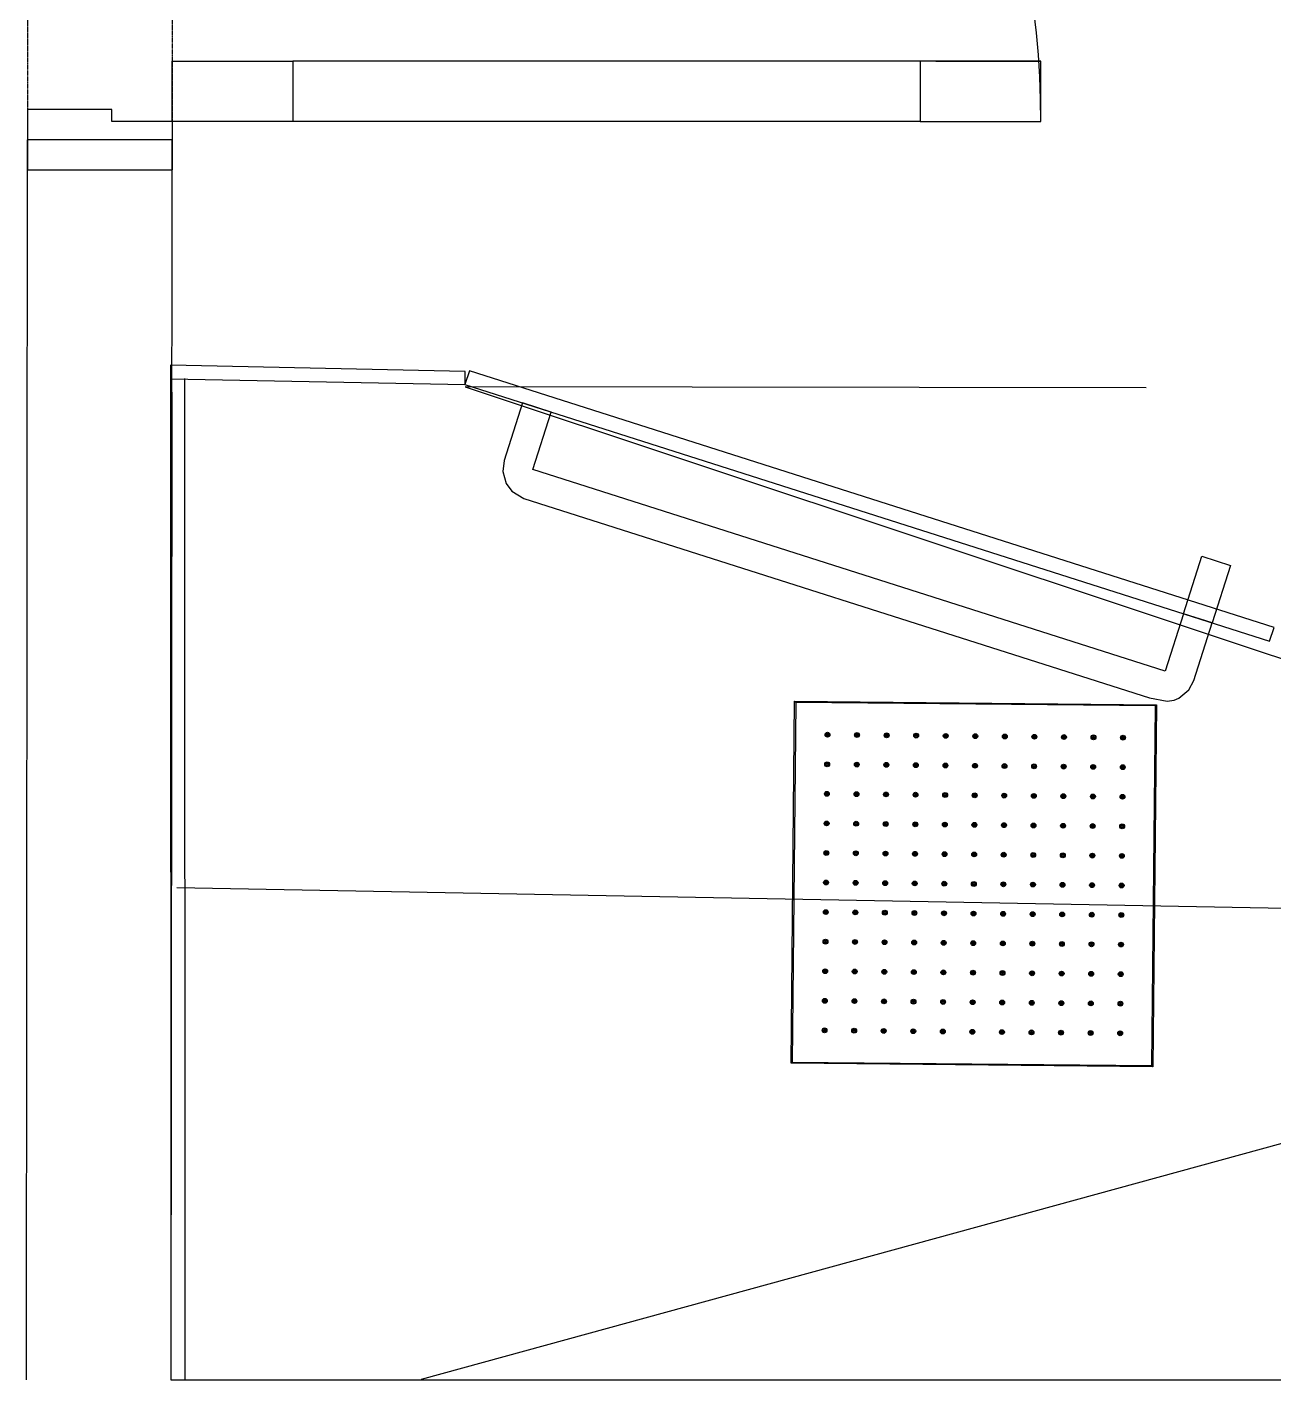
# Model space of a CAD drawing. Extents: x -678889171 to 586587, y -792238163 to 335485.
# Drawn here: x 72962 to 73996, y 58952 to 60073 of the extents above; entities that cross this region are included whole.
import ezdxf

# ---------------------------------------------------------------- set-up
doc = ezdxf.new("R2010")
doc.units = 0
doc.header["$MEASUREMENT"] = 0
doc.linetypes.add('XR-A-TYP40$0$HIDDEN', pattern=[0.375, 0.25, -0.125])
doc.layers.get('0').update_dxf_attribs({"color": 8})
for name, color, linetype in [('XR-A-9TH-FLOOR$0$A-WALL', 252, 'Continuous'), ('XR-A-TYP40$0$A-DOOR', 252, 'Continuous'), ('XR-A-TYP40$0$A-FLOR-OVHD', 252, 'XR-A-TYP40$0$HIDDEN'), ('XR-A-TYP40$0$A-FURN-SANT', 252, 'Continuous'), ('XR-A-TYP40$0$A-GLAZ', 252, 'Continuous'), ('XR-A-TYP40$0$A-WALL', 252, 'Continuous'), ('XR-A-TYP40$0$I-FLOR', 252, 'Continuous'), ('XR-A-TYP40$0$I-GLAZ-FULL', 252, 'Continuous')]:
    doc.layers.add(name, color=color, linetype=linetype)

# ---------------------------------------------------------------- blocks, each defined once
blk = doc.blocks.new('XR-A-TYP40$0$XREF_3BR$0$XREF-1BA$0$11TH FLOOR PLAN EAST TOWER$0$11TH TO 17TH FLOOR PLAN EAST TOWER$0$CEILING SHOWER')
at = {"layer": 'XR-A-TYP40$0$A-FURN-SANT'}
for p, q in [((0, 30), (30, 30)), ((0, 0), (0, 30)), ((0, 30), (0.1, 29.9)), ((0.1, 29.9), (0.1, 0.1)), ((29.9, 29.9), (0.1, 29.9)), ((30, 30), (29.9, 29.9)), ((29.9, 0.1), (29.9, 29.9)), ((30, 30), (30, 0)), ((0.1, 0.1), (0, 0)), ((30, 0), (0, 0)), ((0.1, 0.1), (29.9, 0.1)), ((29.9, 0.1), (30, 0))]:
    blk.add_line(p, q, dxfattribs=at)
for centre, radius in [((2.75, 27.25), 0.2), ((2.75, 27.25), 0.175), ((2.75, 27.25), 0.125), ((2.75, 27.25), 0.05), ((5.2, 27.25), 0.2), ((5.2, 27.25), 0.175), ((5.2, 27.25), 0.125), ((5.2, 27.25), 0.05), ((7.65, 27.25), 0.2), ((7.65, 27.25), 0.175), ((7.65, 27.25), 0.125), ((7.65, 27.25), 0.05), ((10.1, 27.25), 0.2), ((10.1, 27.25), 0.175), ((10.1, 27.25), 0.125), ((10.1, 27.25), 0.05), ((12.55, 27.25), 0.2), ((12.55, 27.25), 0.175), ((12.55, 27.25), 0.125), ((12.55, 27.25), 0.05), ((15, 27.25), 0.2), ((15, 27.25), 0.175), ((15, 27.25), 0.125), ((15, 27.25), 0.05), ((17.45, 27.25), 0.2), ((17.45, 27.25), 0.175), ((17.45, 27.25), 0.125), ((17.45, 27.25), 0.05), ((19.9, 27.25), 0.2), ((19.9, 27.25), 0.175), ((19.9, 27.25), 0.125), ((19.9, 27.25), 0.05), ((22.35, 27.25), 0.2), ((22.35, 27.25), 0.175), ((22.35, 27.25), 0.125), ((22.35, 27.25), 0.05), ((24.8, 27.25), 0.2), ((24.8, 27.25), 0.175), ((24.8, 27.25), 0.125), ((24.8, 27.25), 0.05), ((27.25, 27.25), 0.2), ((27.25, 27.25), 0.175), ((27.25, 27.25), 0.125), ((27.25, 27.25), 0.05), ((2.75, 24.8), 0.2), ((2.75, 24.8), 0.175), ((2.75, 24.8), 0.125), ((2.75, 24.8), 0.05), ((5.2, 24.8), 0.2), ((5.2, 24.8), 0.175), ((5.2, 24.8), 0.125), ((5.2, 24.8), 0.05), ((7.65, 24.8), 0.2), ((7.65, 24.8), 0.175), ((7.65, 24.8), 0.125), ((7.65, 24.8), 0.05), ((10.1, 24.8), 0.2), ((10.1, 24.8), 0.175), ((10.1, 24.8), 0.125), ((10.1, 24.8), 0.05), ((12.55, 24.8), 0.2), ((12.55, 24.8), 0.175), ((12.55, 24.8), 0.125), ((12.55, 24.8), 0.05), ((15, 24.8), 0.2), ((15, 24.8), 0.175), ((15, 24.8), 0.125), ((15, 24.8), 0.05), ((17.45, 24.8), 0.2), ((17.45, 24.8), 0.175), ((17.45, 24.8), 0.125), ((17.45, 24.8), 0.05), ((19.9, 24.8), 0.2), ((19.9, 24.8), 0.175), ((19.9, 24.8), 0.125), ((19.9, 24.8), 0.05), ((22.35, 24.8), 0.2), ((22.35, 24.8), 0.175), ((22.35, 24.8), 0.125), ((22.35, 24.8), 0.05), ((24.8, 24.8), 0.2), ((24.8, 24.8), 0.175), ((24.8, 24.8), 0.125), ((24.8, 24.8), 0.05), ((27.25, 24.8), 0.2), ((27.25, 24.8), 0.175), ((27.25, 24.8), 0.125), ((27.25, 24.8), 0.05), ((2.75, 22.35), 0.2), ((2.75, 22.35), 0.175), ((2.75, 22.35), 0.125), ((5.2, 22.35), 0.2), ((5.2, 22.35), 0.175), ((5.2, 22.35), 0.125), ((7.65, 22.35), 0.2), ((7.65, 22.35), 0.175), ((7.65, 22.35), 0.125), ((10.1, 22.35), 0.2), ((10.1, 22.35), 0.175), ((10.1, 22.35), 0.125), ((12.55, 22.35), 0.2), ((12.55, 22.35), 0.175), ((12.55, 22.35), 0.125), ((15, 22.35), 0.2), ((15, 22.35), 0.175), ((15, 22.35), 0.125), ((17.45, 22.35), 0.2), ((17.45, 22.35), 0.175), ((17.45, 22.35), 0.125), ((19.9, 22.35), 0.2), ((19.9, 22.35), 0.175), ((19.9, 22.35), 0.125), ((22.35, 22.35), 0.2), ((22.35, 22.35), 0.175), ((22.35, 22.35), 0.125), ((24.8, 22.35), 0.2), ((24.8, 22.35), 0.175), ((24.8, 22.35), 0.125), ((27.25, 22.35), 0.2), ((27.25, 22.35), 0.175), ((27.25, 22.35), 0.125), ((2.75, 22.35), 0.05), ((5.2, 22.35), 0.05), ((7.65, 22.35), 0.05), ((10.1, 22.35), 0.05), ((12.55, 22.35), 0.05), ((15, 22.35), 0.05), ((17.45, 22.35), 0.05), ((19.9, 22.35), 0.05), ((22.35, 22.35), 0.05), ((24.8, 22.35), 0.05), ((27.25, 22.35), 0.05), ((2.75, 19.9), 0.2), ((2.75, 19.9), 0.175), ((2.75, 19.9), 0.125), ((2.75, 19.9), 0.05), ((5.2, 19.9), 0.2), ((5.2, 19.9), 0.175), ((5.2, 19.9), 0.125), ((5.2, 19.9), 0.05), ((7.65, 19.9), 0.2), ((7.65, 19.9), 0.175), ((7.65, 19.9), 0.125), ((7.65, 19.9), 0.05), ((10.1, 19.9), 0.2), ((10.1, 19.9), 0.175), ((10.1, 19.9), 0.125), ((10.1, 19.9), 0.05), ((12.55, 19.9), 0.2), ((12.55, 19.9), 0.175), ((12.55, 19.9), 0.125), ((12.55, 19.9), 0.05), ((15, 19.9), 0.2), ((15, 19.9), 0.175), ((15, 19.9), 0.125), ((15, 19.9), 0.05), ((17.45, 19.9), 0.2), ((17.45, 19.9), 0.175), ((17.45, 19.9), 0.125), ((17.45, 19.9), 0.05), ((19.9, 19.9), 0.2), ((19.9, 19.9), 0.175), ((19.9, 19.9), 0.125), ((19.9, 19.9), 0.05), ((22.35, 19.9), 0.2), ((22.35, 19.9), 0.175), ((22.35, 19.9), 0.125), ((22.35, 19.9), 0.05), ((24.8, 19.9), 0.2), ((24.8, 19.9), 0.175), ((24.8, 19.9), 0.125), ((24.8, 19.9), 0.05), ((27.25, 19.9), 0.2), ((27.25, 19.9), 0.175), ((27.25, 19.9), 0.125), ((27.25, 19.9), 0.05), ((2.75, 17.45), 0.2), ((2.75, 17.45), 0.175), ((2.75, 17.45), 0.125), ((2.75, 17.45), 0.05), ((5.2, 17.45), 0.2), ((5.2, 17.45), 0.175), ((5.2, 17.45), 0.125), ((5.2, 17.45), 0.05), ((7.65, 17.45), 0.2), ((7.65, 17.45), 0.175), ((7.65, 17.45), 0.125), ((7.65, 17.45), 0.05), ((10.1, 17.45), 0.2), ((10.1, 17.45), 0.175), ((10.1, 17.45), 0.125), ((10.1, 17.45), 0.05), ((12.55, 17.45), 0.2), ((12.55, 17.45), 0.175), ((12.55, 17.45), 0.125), ((12.55, 17.45), 0.05), ((15, 17.45), 0.2), ((15, 17.45), 0.175), ((15, 17.45), 0.125), ((15, 17.45), 0.05), ((17.45, 17.45), 0.2), ((17.45, 17.45), 0.175), ((17.45, 17.45), 0.125), ((17.45, 17.45), 0.05), ((19.9, 17.45), 0.2), ((19.9, 17.45), 0.175), ((19.9, 17.45), 0.125), ((19.9, 17.45), 0.05), ((22.35, 17.45), 0.2), ((22.35, 17.45), 0.175), ((22.35, 17.45), 0.125), ((22.35, 17.45), 0.05), ((24.8, 17.45), 0.2), ((24.8, 17.45), 0.175), ((24.8, 17.45), 0.125), ((24.8, 17.45), 0.05), ((27.25, 17.45), 0.2), ((27.25, 17.45), 0.175), ((27.25, 17.45), 0.125), ((27.25, 17.45), 0.05), ((2.75, 15), 0.2), ((2.75, 15), 0.175), ((2.75, 15), 0.125), ((2.75, 15), 0.05), ((5.2, 15), 0.2), ((5.2, 15), 0.175), ((5.2, 15), 0.125), ((5.2, 15), 0.05), ((7.65, 15), 0.2), ((7.65, 15), 0.175), ((7.65, 15), 0.125), ((7.65, 15), 0.05), ((10.1, 15), 0.2), ((10.1, 15), 0.175), ((10.1, 15), 0.125), ((10.1, 15), 0.05), ((12.55, 15), 0.2), ((12.55, 15), 0.175), ((12.55, 15), 0.125), ((12.55, 15), 0.05), ((15, 15), 0.2), ((15, 15), 0.175), ((15, 15), 0.125), ((15, 15), 0.05), ((17.45, 15), 0.2), ((17.45, 15), 0.175), ((17.45, 15), 0.125), ((17.45, 15), 0.05), ((19.9, 15), 0.2), ((19.9, 15), 0.175), ((19.9, 15), 0.125), ((19.9, 15), 0.05), ((22.35, 15), 0.2), ((22.35, 15), 0.175), ((22.35, 15), 0.125), ((22.35, 15), 0.05), ((24.8, 15), 0.2), ((24.8, 15), 0.175), ((24.8, 15), 0.125), ((24.8, 15), 0.05), ((27.25, 15), 0.2), ((27.25, 15), 0.175), ((27.25, 15), 0.125), ((27.25, 15), 0.05), ((2.75, 12.55), 0.2), ((2.75, 12.55), 0.175), ((2.75, 12.55), 0.125), ((2.75, 12.55), 0.05), ((5.2, 12.55), 0.2), ((5.2, 12.55), 0.175), ((5.2, 12.55), 0.125), ((5.2, 12.55), 0.05), ((7.65, 12.55), 0.2), ((7.65, 12.55), 0.175), ((7.65, 12.55), 0.125), ((7.65, 12.55), 0.05), ((10.1, 12.55), 0.2), ((10.1, 12.55), 0.175), ((10.1, 12.55), 0.125), ((10.1, 12.55), 0.05), ((12.55, 12.55), 0.2), ((12.55, 12.55), 0.175), ((12.55, 12.55), 0.125), ((12.55, 12.55), 0.05), ((15, 12.55), 0.2), ((15, 12.55), 0.175), ((15, 12.55), 0.125), ((15, 12.55), 0.05), ((17.45, 12.55), 0.2), ((17.45, 12.55), 0.175), ((17.45, 12.55), 0.125), ((17.45, 12.55), 0.05), ((19.9, 12.55), 0.2), ((19.9, 12.55), 0.175), ((19.9, 12.55), 0.125), ((19.9, 12.55), 0.05), ((22.35, 12.55), 0.2), ((22.35, 12.55), 0.175), ((22.35, 12.55), 0.125), ((22.35, 12.55), 0.05), ((24.8, 12.55), 0.2), ((24.8, 12.55), 0.175), ((24.8, 12.55), 0.125), ((24.8, 12.55), 0.05), ((27.25, 12.55), 0.2), ((27.25, 12.55), 0.175), ((27.25, 12.55), 0.125), ((27.25, 12.55), 0.05), ((2.75, 10.1), 0.2), ((2.75, 10.1), 0.175), ((2.75, 10.1), 0.125), ((2.75, 10.1), 0.05), ((5.2, 10.1), 0.2), ((5.2, 10.1), 0.175), ((5.2, 10.1), 0.125), ((5.2, 10.1), 0.05), ((7.65, 10.1), 0.2), ((7.65, 10.1), 0.175), ((7.65, 10.1), 0.125), ((7.65, 10.1), 0.05), ((10.1, 10.1), 0.2), ((10.1, 10.1), 0.175), ((10.1, 10.1), 0.125), ((10.1, 10.1), 0.05), ((12.55, 10.1), 0.2), ((12.55, 10.1), 0.175), ((12.55, 10.1), 0.125), ((12.55, 10.1), 0.05), ((15, 10.1), 0.2), ((15, 10.1), 0.175), ((15, 10.1), 0.125), ((15, 10.1), 0.05), ((17.45, 10.1), 0.2), ((17.45, 10.1), 0.175), ((17.45, 10.1), 0.125), ((17.45, 10.1), 0.05), ((19.9, 10.1), 0.2), ((19.9, 10.1), 0.175), ((19.9, 10.1), 0.125), ((19.9, 10.1), 0.05), ((22.35, 10.1), 0.2), ((22.35, 10.1), 0.175), ((22.35, 10.1), 0.125), ((22.35, 10.1), 0.05), ((24.8, 10.1), 0.2), ((24.8, 10.1), 0.175), ((24.8, 10.1), 0.125), ((24.8, 10.1), 0.05), ((27.25, 10.1), 0.2), ((27.25, 10.1), 0.175), ((27.25, 10.1), 0.125), ((27.25, 10.1), 0.05), ((2.75, 7.65), 0.2), ((5.2, 7.65), 0.2), ((7.65, 7.65), 0.2), ((10.1, 7.65), 0.2), ((12.55, 7.65), 0.2), ((15, 7.65), 0.2), ((17.45, 7.65), 0.2), ((19.9, 7.65), 0.2), ((22.35, 7.65), 0.2), ((24.8, 7.65), 0.2), ((27.25, 7.65), 0.2), ((2.75, 7.65), 0.175), ((2.75, 7.65), 0.125), ((2.75, 7.65), 0.05), ((5.2, 7.65), 0.175), ((5.2, 7.65), 0.125), ((5.2, 7.65), 0.05), ((7.65, 7.65), 0.175), ((7.65, 7.65), 0.125), ((7.65, 7.65), 0.05), ((10.1, 7.65), 0.175), ((10.1, 7.65), 0.125), ((10.1, 7.65), 0.05), ((12.55, 7.65), 0.175), ((12.55, 7.65), 0.125), ((12.55, 7.65), 0.05), ((15, 7.65), 0.175), ((15, 7.65), 0.125), ((15, 7.65), 0.05), ((17.45, 7.65), 0.175), ((17.45, 7.65), 0.125), ((17.45, 7.65), 0.05), ((19.9, 7.65), 0.175), ((19.9, 7.65), 0.125), ((19.9, 7.65), 0.05), ((22.35, 7.65), 0.175), ((22.35, 7.65), 0.125), ((22.35, 7.65), 0.05), ((24.8, 7.65), 0.175), ((24.8, 7.65), 0.125), ((24.8, 7.65), 0.05), ((27.25, 7.65), 0.175), ((27.25, 7.65), 0.125), ((27.25, 7.65), 0.05), ((2.75, 5.2), 0.2), ((2.75, 5.2), 0.175), ((2.75, 5.2), 0.125), ((2.75, 5.2), 0.05), ((5.2, 5.2), 0.2), ((5.2, 5.2), 0.175), ((5.2, 5.2), 0.125), ((5.2, 5.2), 0.05), ((7.65, 5.2), 0.2), ((7.65, 5.2), 0.175), ((7.65, 5.2), 0.125), ((7.65, 5.2), 0.05), ((10.1, 5.2), 0.2), ((10.1, 5.2), 0.175), ((10.1, 5.2), 0.125), ((10.1, 5.2), 0.05), ((12.55, 5.2), 0.2), ((12.55, 5.2), 0.175), ((12.55, 5.2), 0.125), ((12.55, 5.2), 0.05), ((15, 5.2), 0.2), ((15, 5.2), 0.175), ((15, 5.2), 0.125), ((15, 5.2), 0.05), ((17.45, 5.2), 0.2), ((17.45, 5.2), 0.175), ((17.45, 5.2), 0.125), ((17.45, 5.2), 0.05), ((19.9, 5.2), 0.2), ((19.9, 5.2), 0.175), ((19.9, 5.2), 0.125), ((19.9, 5.2), 0.05), ((22.35, 5.2), 0.2), ((22.35, 5.2), 0.175), ((22.35, 5.2), 0.125), ((22.35, 5.2), 0.05), ((24.8, 5.2), 0.2), ((24.8, 5.2), 0.175), ((24.8, 5.2), 0.125), ((24.8, 5.2), 0.05), ((27.25, 5.2), 0.2), ((27.25, 5.2), 0.175), ((27.25, 5.2), 0.125), ((27.25, 5.2), 0.05), ((2.75, 2.75), 0.2), ((2.75, 2.75), 0.175), ((2.75, 2.75), 0.125), ((2.75, 2.75), 0.05), ((5.2, 2.75), 0.2), ((5.2, 2.75), 0.175), ((5.2, 2.75), 0.125), ((5.2, 2.75), 0.05), ((7.65, 2.75), 0.2), ((7.65, 2.75), 0.175), ((7.65, 2.75), 0.125), ((7.65, 2.75), 0.05), ((10.1, 2.75), 0.2), ((10.1, 2.75), 0.175), ((10.1, 2.75), 0.125), ((10.1, 2.75), 0.05), ((12.55, 2.75), 0.2), ((12.55, 2.75), 0.175), ((12.55, 2.75), 0.125), ((12.55, 2.75), 0.05), ((15, 2.75), 0.2), ((15, 2.75), 0.175), ((15, 2.75), 0.125), ((15, 2.75), 0.05), ((17.45, 2.75), 0.2), ((17.45, 2.75), 0.175), ((17.45, 2.75), 0.125), ((17.45, 2.75), 0.05), ((19.9, 2.75), 0.2), ((19.9, 2.75), 0.175), ((19.9, 2.75), 0.125), ((19.9, 2.75), 0.05), ((22.35, 2.75), 0.2), ((22.35, 2.75), 0.175), ((22.35, 2.75), 0.125), ((22.35, 2.75), 0.05), ((24.8, 2.75), 0.2), ((24.8, 2.75), 0.175), ((24.8, 2.75), 0.125), ((24.8, 2.75), 0.05), ((27.25, 2.75), 0.2), ((27.25, 2.75), 0.175), ((27.25, 2.75), 0.125), ((27.25, 2.75), 0.05)]:
    blk.add_circle(centre, radius, dxfattribs=at)
blk = doc.blocks.new('*U1510')
for p, q in [((710, 720), (710, 200)), ((760, 720), (760, 200)), ((0, -20), (0, 100)), ((40, 100), (0, 100)), ((40, 100), (40, 50)), ((760, 100), (760, 50)), ((760, 100), (800, 100)), ((800, -20), (800, 100)), ((40, 50), (50, 50)), ((50, 50), (50, -20)), ((750, 50), (750, -20)), ((760, 50), (750, 50)), ((50, -20), (0, -20)), ((750, -20), (800, -20))]:
    blk.add_line(p, q)
for points in [[(710, 720), (760, 720), (760, 820), (710, 820), (710, 733), (710, 820)], [(710, 200), (760, 200), (760, 100), (710, 100), (710, 187)]]:
    blk.add_lwpolyline(points, close=True)
blk.add_arc((760, 100), 720, 90, 180)
at = {"layer": 'XR-A-TYP40$0$A-FLOR-OVHD'}
for p, q in [((40, 100), (760, 100)), ((50, -20), (750, -20))]:
    blk.add_line(p, q, dxfattribs=at)
blk = doc.blocks.new('XR-A-TYP40')
at = {"layer": 'XR-A-TYP40$0$A-FURN-SANT', "extrusion": (-2.29541e-09, -1.26373e-06, 1)}
blk.add_line((75886.6, 45838.2, 0), (77583.6, 45806.3, 0), dxfattribs=at)
at = {"layer": 'XR-A-TYP40$0$A-FURN-SANT', "extrusion": (-2.29541e-09, -1.26373e-06, 1), "elevation": -0.1}
blk.add_lwpolyline([(76125.6, 46253.1), (77464.6, 45807.5), (76089, 45430.5)], dxfattribs=at)
at = {"layer": 'XR-A-TYP40$0$A-FURN-SANT', "extrusion": (3.96744e-09, 1.26328e-06, 1), "elevation": 0.1}
blk.add_lwpolyline([(76692.7, 45995.2), (76707.5, 45992.4), (76713.3, 45993.5), (76717.2, 45995.1), (76725.3, 46001.9), (76729.5, 46009.7), (76744.7, 46057.4), (76720.9, 46065), (76705.7, 46017.3), (76181.7, 46184.5), (76196.9, 46232.1), (76173.1, 46239.7), (76157.9, 46192.1), (76156.7, 46182.9), (76159.5, 46173), (76164.3, 46166.5), (76174.1, 46160.6)], close=True, dxfattribs=at)
blk.add_lwpolyline([(76720.9, 46065), (76736.1, 46112.6), (76759.9, 46105), (76744.7, 46057.4)], dxfattribs=at)
at = {"layer": 'XR-A-TYP40$0$A-GLAZ', "extrusion": (-2.27097e-08, -1.66349e-10, 1)}
blk.add_line((75892.9, 46259.8, 0), (75893.2, 45430.5, 0), dxfattribs=at)
at = {"layer": 'XR-A-TYP40$0$A-GLAZ', "extrusion": (-2.29541e-09, -1.26373e-06, 1), "elevation": -0.1}
blk.add_lwpolyline([(75881.3, 46259.7), (76125.5, 46254.9), (76125.5, 46265.8), (75881.3, 46270.9)], dxfattribs=at)
at = {"layer": 'XR-A-TYP40$0$A-GLAZ', "extrusion": (3.96744e-09, 1.26328e-06, 1), "elevation": 0.1}
blk.add_lwpolyline([(76129.1, 46266.3), (76125.4, 46254.9), (76792.3, 46042.2), (76796, 46053.6)], close=True, dxfattribs=at)
at = {"layer": 'XR-A-TYP40$0$A-WALL'}
for p, q in [((75882.5, 46457.8), (75762.5, 46457.8)), ((75882.3, 46248.6), (75881.6, 45430.5))]:
    blk.add_line(p, q, dxfattribs=at)
at = {"layer": 'XR-A-TYP40$0$A-WALL', "elevation": 0}
for points in [[(75762.5, 46457.8), (75761.6, 45430)], [(75882.5, 46457.8), (75881.6, 45430), (77790.8, 45430), (77790.8, 46297.7)]]:
    blk.add_lwpolyline(points, dxfattribs=at)
at = {"layer": 'XR-A-TYP40$0$I-FLOR', "extrusion": (-2.29541e-09, -1.26373e-06, 1), "elevation": -0.1}
blk.add_lwpolyline([(76690, 46252.3), (76125.6, 46253.1)], dxfattribs=at)
at = {"layer": 'XR-A-TYP40$0$I-GLAZ-FULL', "extrusion": (-2.27097e-08, -1.66349e-10, 1)}
blk.add_line((75881.3, 46270.9, 0), (75881.6, 45430.5), dxfattribs=at)
at = {"layer": 'XR-A-TYP40$0$A-DOOR', "extrusion": (0, 0, -1), "xscale": -1.000000000000003, "zscale": -1.000000000000003, "rotation": 90}
blk.add_blockref('*U1510', (-75782.8, 47232.8), dxfattribs=at)
at = {"layer": 'XR-A-TYP40$0$A-FURN-SANT', "extrusion": (2.29506e-09, 1.26366e-06, -1), "xscale": -9.999998164084358, "yscale": 9.99999816408436, "zscale": -9.999998164084358, "rotation": 0.5641087713252448}
blk.add_blockref('XR-A-TYP40$0$XREF_3BR$0$XREF-1BA$0$11TH FLOOR PLAN EAST TOWER$0$11TH TO 17TH FLOOR PLAN EAST TOWER$0$CEILING SHOWER', (-76395.7, 45692.5, 0.1), dxfattribs=at)

msp = doc.modelspace()

# ---------------------------------------------------------------- block references
at = {"layer": 'XR-A-9TH-FLOOR$0$A-WALL'}
msp.add_blockref('XR-A-TYP40', (-2800.4, 13522.1), dxfattribs=at)

doc.saveas('drawing.dxf')
